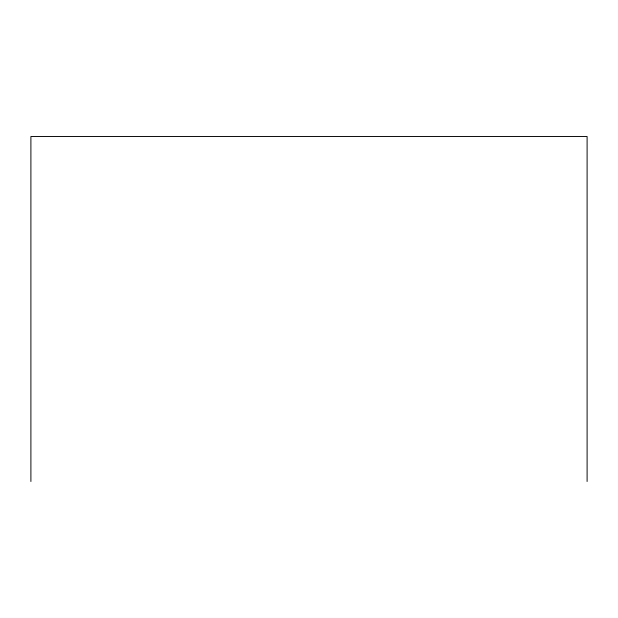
<?xml version="1.0" encoding="UTF-8"?>
<svg xmlns="http://www.w3.org/2000/svg" width="618" height="618" viewBox="0 0 618 618"><rect width="100%" height="100%" fill="white"/><g stroke="black" fill="none" stroke-linecap="round" stroke-linejoin="round"><path stroke-width="0.93" d="M587.1 481.492L587.1 136.508L30.9 136.508L30.9 481.492"/></g></svg>
